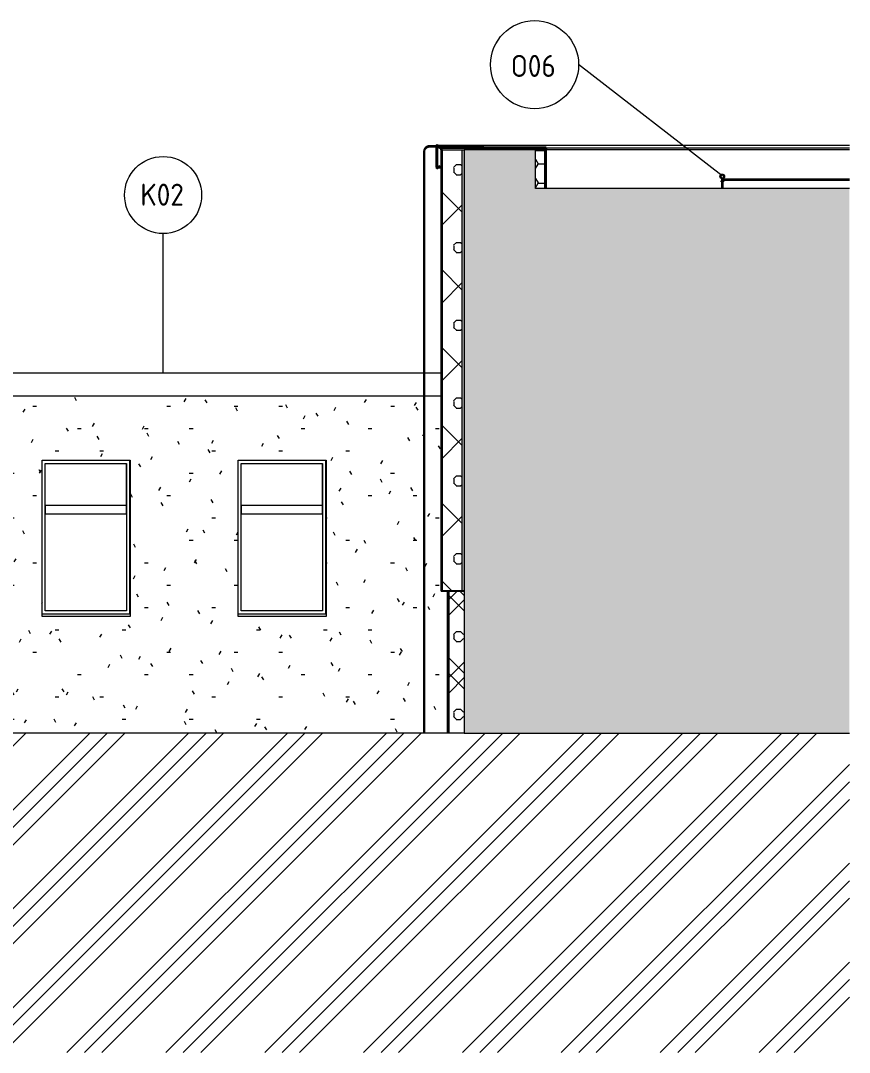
# Model space of a CAD drawing. Header units: millimetres. Extents: x -19993 to 479964, y -45352 to 20466.
# Drawn here: x 151810 to 159336, y -2011 to 7365 of the extents above; entities that cross this region are included whole.
import ezdxf

# ---------------------------------------------------------------- set-up
doc = ezdxf.new("R2010")
doc.units = ezdxf.units.MM
for name, color, linetype, lineweight in [('A-DETL-GENF', 92, 'Continuous', 9), ('A-DETL-THIN', 151, 'Continuous', 9), ('A-FLOR-HRAL', 11, 'Continuous', 9), ('A-FLOR-HRAL-IDEN', 2, 'Continuous', 9), ('A-GLAZ', 151, 'Continuous', 9), ('A-ROOF', 132, 'Continuous', 9), ('A-ROOF-IDEN', 132, 'Continuous', 9), ('A-ROOF-MCUT', 132, 'Continuous', 35), ('A-ROOF-OTLN', 132, 'Continuous', 9), ('A-ROOF-PATT', 132, 'Continuous', 35), ('A-WALL', 113, 'Continuous', 9), ('A-WALL-PATT', 111, 'Continuous', 25), ('E-POWR-CNDT', 130, 'Continuous', 9), ('Q-SPCQ', 91, 'Continuous', 9)]:
    doc.layers.add(name, color=color, linetype=linetype, lineweight=lineweight)
doc.styles.add('ISOCPEUR', font='isocpeur.ttf', dxfattribs={"width": 0.9, "height": 200})

# ---------------------------------------------------------------- blocks, each defined once
blk = doc.blocks.new('OKNO_1k_nadsvetlik - OKNO_1k_nadsvetlik_900 x 1500-1969493-VB3-J-Nový')
at = {"layer": 'A-GLAZ'}
for p, q in [((-50762.7, 2000), (-50762.7, 3340)), ((-50762.7, 3340), (-50022.7, 3340)), ((-50022.9, 2960), (-50022.9, 3340)), ((-50022.7, 3340), (-50022.7, 2000)), ((-49992.7, 1972), (-49992.7, 3370)), ((-49992.2, 1972), (-49992.2, 3370)), ((-50762.7, 2960), (-50022.7, 2960)), ((-50762.7, 2960), (-50762.7, 2880)), ((-50022.7, 2880), (-50022.7, 2960)), ((-50022.7, 2880), (-50762.7, 2880)), ((-50022.9, 2880), (-50022.9, 2000)), ((-50022.7, 2000), (-50762.7, 2000))]:
    blk.add_line(p, q, dxfattribs=at)
blk = doc.blocks.new('parapet_ext - parapet_ext-1802001-VB3-J-Nový')
at = {"layer": 'Q-SPCQ'}
for p, q in [((-50790, 1950), (-50790, 1972)), ((-49990.1, 1972), (-50790, 1972)), ((-49990.1, 1972), (-49990.1, 1950)), ((-49990.1, 1950), (-50790, 1950))]:
    blk.add_line(p, q, dxfattribs=at)
blk = doc.blocks.new('parapet_ext - parapet_ext-V17-VB3-J-Nový')
at = {"layer": 'Q-SPCQ'}
for p, q in [((-52570, 1972), (-52571.3, 1972)), ((-52570, 1950), (-52570, 1972)), ((-51770, 1972), (-52570, 1972)), ((-51770, 1972), (-51770, 1950)), ((-51770, 1950), (-52570, 1950))]:
    blk.add_line(p, q, dxfattribs=at)
blk = doc.blocks.new('Zábradlí - Záchytný systém kotva-1301747-VB3-J-Nový')
at = {"layer": 'A-FLOR-HRAL'}
for p, q in [((-46402.1, 5899.1), (-46402.1, 5907.3)), ((-46402.1, 5907.3), (-46401.8, 5907.3)), ((-46402.1, 5907.3), (-46382.1, 5907.3)), ((-46382.4, 5907.3), (-46382.1, 5907.3)), ((-46382.1, 5907.3), (-46382.1, 5899.1)), ((-46382.1, 5899.1), (-46402.1, 5899.1)), ((-46401.8, 5899.1), (-46402.1, 5899.1)), ((-46397.1, 5839.1), (-46397.1, 5899.1)), ((-46387.1, 5899.1), (-46387.1, 5839.1)), ((-46382.1, 5899.1), (-46382.4, 5899.1))]:
    blk.add_line(p, q, dxfattribs=at)
at = {"layer": 'A-FLOR-HRAL', "flags": 128}
for points in [[(-46412.9, 5948.8), (-46412.9, 5949.7), (-46412.9, 5950.5), (-46412.8, 5951.3), (-46412.7, 5952.2), (-46412.5, 5953), (-46412.3, 5953.8), (-46412.1, 5954.6), (-46411.9, 5955.4), (-46411.6, 5956.2), (-46411.3, 5957), (-46410.9, 5957.7), (-46410.6, 5958.5), (-46410.2, 5959.2), (-46409.7, 5959.9), (-46409.3, 5960.6), (-46408.8, 5961.3), (-46408.3, 5962), (-46407.7, 5962.6), (-46407.2, 5963.2), (-46406.6, 5963.8), (-46406, 5964.4), (-46405.3, 5965), (-46404.7, 5965.5), (-46404, 5966), (-46403.3, 5966.4), (-46402.6, 5966.9), (-46401.9, 5967.3), (-46401.1, 5967.7), (-46400.4, 5968), (-46399.6, 5968.3), (-46398.8, 5968.6), (-46398, 5968.9), (-46397.2, 5969.1), (-46396.4, 5969.3), (-46395.6, 5969.4), (-46394.8, 5969.6), (-46393.9, 5969.7), (-46393.1, 5969.7), (-46392.2, 5969.7), (-46391.4, 5969.7), (-46390.6, 5969.7), (-46389.7, 5969.6), (-46388.9, 5969.5), (-46388.1, 5969.4), (-46387.3, 5969.2), (-46386.5, 5969), (-46385.7, 5968.8), (-46384.9, 5968.5), (-46384.1, 5968.2), (-46383.3, 5967.9), (-46382.6, 5967.5), (-46381.8, 5967.1), (-46381.1, 5966.7), (-46380.4, 5966.2), (-46379.7, 5965.7), (-46379.1, 5965.2), (-46378.4, 5964.7), (-46377.8, 5964.2), (-46377.2, 5963.6), (-46376.6, 5963), (-46376.1, 5962.3), (-46375.5, 5961.7), (-46375, 5961), (-46374.6, 5960.3), (-46374.1, 5959.6), (-46373.7, 5958.9), (-46373.3, 5958.2), (-46372.9, 5957.4), (-46372.6, 5956.6), (-46372.3, 5955.8), (-46372.1, 5955.1), (-46371.8, 5954.2), (-46371.6, 5953.4), (-46371.5, 5952.6), (-46371.3, 5951.8), (-46371.2, 5951), (-46371.2, 5950.1), (-46371.1, 5949.3), (-46371.1, 5948.8)], [(-46371.1, 5948.8), (-46371.1, 5948), (-46371.2, 5947.2), (-46371.3, 5946.3), (-46371.4, 5945.5), (-46371.5, 5944.7), (-46371.7, 5943.9), (-46371.9, 5943.1), (-46372.2, 5942.3), (-46372.5, 5941.5), (-46372.8, 5940.7), (-46373.1, 5939.9), (-46373.5, 5939.2), (-46373.9, 5938.5), (-46374.3, 5937.7), (-46374.8, 5937), (-46375.3, 5936.4), (-46375.8, 5935.7), (-46376.3, 5935.1), (-46376.9, 5934.4), (-46377.5, 5933.8), (-46378.1, 5933.3), (-46378.7, 5932.7), (-46379.4, 5932.2), (-46380, 5931.7), (-46380.7, 5931.2), (-46381.4, 5930.8), (-46382.2, 5930.4), (-46382.9, 5930), (-46383.7, 5929.7), (-46384.4, 5929.4), (-46385.2, 5929.1), (-46386, 5928.8), (-46386.8, 5928.6), (-46387.6, 5928.4), (-46388.5, 5928.2), (-46389.3, 5928.1), (-46390.1, 5928), (-46391, 5928), (-46391.8, 5927.9), (-46392.6, 5927.9), (-46393.5, 5928), (-46394.3, 5928.1), (-46395.1, 5928.2), (-46396, 5928.3), (-46396.8, 5928.5), (-46397.6, 5928.7), (-46398.4, 5928.9), (-46399.2, 5929.2), (-46400, 5929.5), (-46400.7, 5929.8), (-46401.5, 5930.2), (-46402.2, 5930.6), (-46402.9, 5931), (-46403.6, 5931.5), (-46404.3, 5931.9), (-46405, 5932.4), (-46405.6, 5933), (-46406.3, 5933.5), (-46406.9, 5934.1), (-46407.4, 5934.7), (-46408, 5935.3), (-46408.5, 5936), (-46409, 5936.7), (-46409.5, 5937.4), (-46409.9, 5938.1), (-46410.4, 5938.8), (-46410.7, 5939.5), (-46411.1, 5940.3), (-46411.4, 5941.1), (-46411.7, 5941.8), (-46412, 5942.6), (-46412.2, 5943.4), (-46412.4, 5944.2), (-46412.6, 5945.1), (-46412.7, 5945.9), (-46412.8, 5946.7), (-46412.9, 5947.6), (-46412.9, 5948.4), (-46412.9, 5948.8)], [(-46379.1, 5948.8), (-46379.1, 5949.4), (-46379.2, 5949.9), (-46379.2, 5950.4), (-46379.3, 5950.9), (-46379.4, 5951.4), (-46379.5, 5951.9), (-46379.6, 5952.4), (-46379.8, 5952.9), (-46379.9, 5953.4), (-46380.1, 5953.9), (-46380.3, 5954.3), (-46380.6, 5954.8), (-46380.8, 5955.3), (-46381.1, 5955.7), (-46381.4, 5956.1), (-46381.7, 5956.6), (-46382, 5957), (-46382.3, 5957.4), (-46382.7, 5957.7), (-46383, 5958.1), (-46383.4, 5958.5), (-46383.8, 5958.8), (-46384.2, 5959.1), (-46384.6, 5959.4), (-46385, 5959.7), (-46385.5, 5960), (-46385.9, 5960.2), (-46386.4, 5960.5), (-46386.9, 5960.7), (-46387.3, 5960.9), (-46387.8, 5961.1), (-46388.3, 5961.2), (-46388.8, 5961.3), (-46389.3, 5961.5), (-46389.8, 5961.6), (-46390.3, 5961.6), (-46390.9, 5961.7), (-46391.4, 5961.7), (-46391.9, 5961.8), (-46392.4, 5961.7), (-46392.9, 5961.7), (-46393.4, 5961.7), (-46393.9, 5961.6), (-46394.5, 5961.5), (-46395, 5961.4), (-46395.5, 5961.3), (-46396, 5961.1), (-46396.4, 5961), (-46396.9, 5960.8), (-46397.4, 5960.6), (-46397.9, 5960.4), (-46398.3, 5960.1), (-46398.8, 5959.9), (-46399.2, 5959.6), (-46399.6, 5959.3), (-46400, 5959), (-46400.4, 5958.6), (-46400.8, 5958.3), (-46401.2, 5957.9), (-46401.5, 5957.6), (-46401.9, 5957.2), (-46402.2, 5956.8), (-46402.5, 5956.4), (-46402.8, 5955.9), (-46403.1, 5955.5), (-46403.3, 5955), (-46403.6, 5954.6), (-46403.8, 5954.1), (-46404, 5953.6), (-46404.2, 5953.2), (-46404.3, 5952.7), (-46404.5, 5952.2), (-46404.6, 5951.7), (-46404.7, 5951.2), (-46404.8, 5950.7), (-46404.9, 5950.2), (-46404.9, 5949.6), (-46404.9, 5949.1), (-46404.9, 5948.8)], [(-46404.9, 5948.8), (-46404.9, 5948.3), (-46404.9, 5947.8), (-46404.8, 5947.3), (-46404.8, 5946.8), (-46404.7, 5946.3), (-46404.6, 5945.8), (-46404.4, 5945.3), (-46404.3, 5944.8), (-46404.1, 5944.3), (-46403.9, 5943.8), (-46403.7, 5943.3), (-46403.5, 5942.9), (-46403.2, 5942.4), (-46403, 5942), (-46402.7, 5941.6), (-46402.4, 5941.1), (-46402.1, 5940.7), (-46401.7, 5940.3), (-46401.4, 5939.9), (-46401, 5939.6), (-46400.6, 5939.2), (-46400.2, 5938.9), (-46399.8, 5938.6), (-46399.4, 5938.3), (-46399, 5938), (-46398.6, 5937.7), (-46398.1, 5937.5), (-46397.6, 5937.2), (-46397.2, 5937), (-46396.7, 5936.8), (-46396.2, 5936.6), (-46395.7, 5936.5), (-46395.2, 5936.3), (-46394.7, 5936.2), (-46394.2, 5936.1), (-46393.7, 5936), (-46393.2, 5936), (-46392.7, 5935.9), (-46392.2, 5935.9), (-46391.6, 5935.9), (-46391.1, 5936), (-46390.6, 5936), (-46390.1, 5936.1), (-46389.6, 5936.2), (-46389.1, 5936.3), (-46388.6, 5936.4), (-46388.1, 5936.5), (-46387.6, 5936.7), (-46387.1, 5936.9), (-46386.7, 5937.1), (-46386.2, 5937.3), (-46385.7, 5937.6), (-46385.3, 5937.8), (-46384.8, 5938.1), (-46384.4, 5938.4), (-46384, 5938.7), (-46383.6, 5939), (-46383.2, 5939.4), (-46382.9, 5939.7), (-46382.5, 5940.1), (-46382.2, 5940.5), (-46381.8, 5940.9), (-46381.5, 5941.3), (-46381.2, 5941.7), (-46381, 5942.2), (-46380.7, 5942.6), (-46380.5, 5943.1), (-46380.2, 5943.6), (-46380, 5944), (-46379.9, 5944.5), (-46379.7, 5945), (-46379.6, 5945.5), (-46379.4, 5946), (-46379.3, 5946.5), (-46379.2, 5947), (-46379.2, 5947.5), (-46379.1, 5948), (-46379.1, 5948.6), (-46379.1, 5948.8)]]:
    blk.add_lwpolyline(points, dxfattribs=at)
blk = doc.blocks.new('Zábradlí - Záchytný systém kotva-V20-VB3-J-Nový')
at = {"layer": 'A-FLOR-HRAL'}
for p, q in [((-46402.1, 5899.1), (-46402.1, 5907.3)), ((-46402.1, 5907.3), (-46401.8, 5907.3)), ((-46402.1, 5907.3), (-46401.8, 5907.3)), ((-46382.4, 5907.3), (-46382.1, 5907.3)), ((-46382.4, 5907.3), (-46382.1, 5907.3)), ((-46382.1, 5907.3), (-46382.1, 5899.1)), ((-46401.8, 5899.1), (-46402.1, 5899.1)), ((-46401.8, 5899.1), (-46402.1, 5899.1)), ((-46382.1, 5899.1), (-46382.4, 5899.1)), ((-46382.1, 5899.1), (-46382.4, 5899.1))]:
    blk.add_line(p, q, dxfattribs=at)
at = {"layer": 'A-FLOR-HRAL', "flags": 128}
for points in [[(-46412.9, 5948.8), (-46412.9, 5949.7), (-46412.9, 5950.5), (-46412.8, 5951.3), (-46412.7, 5952.2), (-46412.5, 5953), (-46412.3, 5953.8), (-46412.1, 5954.6), (-46411.9, 5955.4), (-46411.6, 5956.2), (-46411.3, 5957), (-46410.9, 5957.7), (-46410.6, 5958.5), (-46410.2, 5959.2), (-46409.7, 5959.9)], [(-46411.7, 5941.8), (-46412, 5942.6), (-46412.2, 5943.4), (-46412.4, 5944.2), (-46412.6, 5945.1), (-46412.7, 5945.9), (-46412.8, 5946.7), (-46412.9, 5947.6), (-46412.9, 5948.4), (-46412.9, 5948.8)], [(-46408, 5935.3), (-46408.5, 5936), (-46409, 5936.7), (-46409.5, 5937.4), (-46409.9, 5938.1), (-46410.4, 5938.8), (-46410.7, 5939.5)], [(-46407.7, 5962.6), (-46407.2, 5963.2), (-46406.6, 5963.8), (-46406, 5964.4), (-46405.3, 5965), (-46404.7, 5965.5), (-46404, 5966), (-46403.3, 5966.4), (-46402.6, 5966.9), (-46401.9, 5967.3), (-46401.1, 5967.7), (-46400.4, 5968), (-46399.6, 5968.3)], [(-46400, 5929.5), (-46400.7, 5929.8), (-46401.5, 5930.2), (-46402.2, 5930.6), (-46402.9, 5931), (-46403.6, 5931.5), (-46404.3, 5931.9), (-46405, 5932.4), (-46405.6, 5933), (-46406.3, 5933.5)], [(-46403.8, 5954.1), (-46404, 5953.6), (-46404.2, 5953.2), (-46404.3, 5952.7), (-46404.5, 5952.2), (-46404.6, 5951.7), (-46404.7, 5951.2), (-46404.8, 5950.7), (-46404.9, 5950.2)], [(-46404.9, 5947.8), (-46404.8, 5947.3), (-46404.8, 5946.8), (-46404.7, 5946.3), (-46404.6, 5945.8), (-46404.4, 5945.3), (-46404.3, 5944.8), (-46404.1, 5944.3), (-46403.9, 5943.8), (-46403.7, 5943.3), (-46403.5, 5942.9), (-46403.2, 5942.4), (-46403, 5942), (-46402.7, 5941.6), (-46402.4, 5941.1), (-46402.1, 5940.7), (-46401.7, 5940.3), (-46401.4, 5939.9), (-46401, 5939.6), (-46400.6, 5939.2), (-46400.2, 5938.9), (-46399.8, 5938.6), (-46399.4, 5938.3), (-46399, 5938), (-46398.6, 5937.7), (-46398.1, 5937.5), (-46397.6, 5937.2), (-46397.2, 5937), (-46396.7, 5936.8), (-46396.2, 5936.6), (-46395.7, 5936.5), (-46395.2, 5936.3), (-46394.7, 5936.2), (-46394.2, 5936.1), (-46393.7, 5936), (-46393.2, 5936), (-46392.7, 5935.9), (-46392.2, 5935.9), (-46391.6, 5935.9), (-46391.1, 5936), (-46390.6, 5936), (-46390.1, 5936.1), (-46389.6, 5936.2), (-46389.1, 5936.3), (-46388.6, 5936.4), (-46388.1, 5936.5), (-46387.6, 5936.7), (-46387.1, 5936.9), (-46386.7, 5937.1), (-46386.2, 5937.3), (-46385.7, 5937.6), (-46385.3, 5937.8), (-46384.8, 5938.1), (-46384.4, 5938.4), (-46384, 5938.7), (-46383.6, 5939), (-46383.2, 5939.4), (-46382.9, 5939.7), (-46382.5, 5940.1)], [(-46391.4, 5961.7), (-46391.9, 5961.8), (-46392.4, 5961.7), (-46392.9, 5961.7), (-46393.4, 5961.7), (-46393.9, 5961.6), (-46394.5, 5961.5), (-46395, 5961.4), (-46395.5, 5961.3), (-46396, 5961.1), (-46396.4, 5961), (-46396.9, 5960.8), (-46397.4, 5960.6), (-46397.9, 5960.4), (-46398.3, 5960.1), (-46398.8, 5959.9), (-46399.2, 5959.6), (-46399.6, 5959.3), (-46400, 5959), (-46400.4, 5958.6), (-46400.8, 5958.3), (-46401.2, 5957.9), (-46401.5, 5957.6)], [(-46386.8, 5928.6), (-46387.6, 5928.4), (-46388.5, 5928.2), (-46389.3, 5928.1), (-46390.1, 5928), (-46391, 5928), (-46391.8, 5927.9), (-46392.6, 5927.9), (-46393.5, 5928), (-46394.3, 5928.1), (-46395.1, 5928.2), (-46396, 5928.3), (-46396.8, 5928.5), (-46397.6, 5928.7), (-46398.4, 5928.9)], [(-46397.2, 5969.1), (-46396.4, 5969.3), (-46395.6, 5969.4), (-46394.8, 5969.6), (-46393.9, 5969.7), (-46393.1, 5969.7), (-46392.2, 5969.7), (-46391.4, 5969.7), (-46390.6, 5969.7), (-46389.7, 5969.6), (-46388.9, 5969.5), (-46388.1, 5969.4), (-46387.3, 5969.2), (-46386.5, 5969), (-46385.7, 5968.8)], [(-46382.3, 5957.4), (-46382.7, 5957.7), (-46383, 5958.1), (-46383.4, 5958.5), (-46383.8, 5958.8), (-46384.2, 5959.1), (-46384.6, 5959.4), (-46385, 5959.7), (-46385.5, 5960), (-46385.9, 5960.2), (-46386.4, 5960.5), (-46386.9, 5960.7), (-46387.3, 5960.9), (-46387.8, 5961.1), (-46388.3, 5961.2)], [(-46376.3, 5935.1), (-46376.9, 5934.4), (-46377.5, 5933.8), (-46378.1, 5933.3), (-46378.7, 5932.7), (-46379.4, 5932.2), (-46380, 5931.7), (-46380.7, 5931.2), (-46381.4, 5930.8), (-46382.2, 5930.4), (-46382.9, 5930), (-46383.7, 5929.7), (-46384.4, 5929.4)], [(-46384.1, 5968.2), (-46383.3, 5967.9), (-46382.6, 5967.5), (-46381.8, 5967.1), (-46381.1, 5966.7), (-46380.4, 5966.2), (-46379.7, 5965.7), (-46379.1, 5965.2), (-46378.4, 5964.7), (-46377.8, 5964.2)], [(-46379.2, 5949.9), (-46379.2, 5950.4), (-46379.3, 5950.9), (-46379.4, 5951.4), (-46379.5, 5951.9), (-46379.6, 5952.4), (-46379.8, 5952.9), (-46379.9, 5953.4), (-46380.1, 5953.9), (-46380.3, 5954.3)], [(-46380.2, 5943.6), (-46380, 5944), (-46379.9, 5944.5), (-46379.7, 5945), (-46379.6, 5945.5), (-46379.4, 5946), (-46379.3, 5946.5), (-46379.2, 5947), (-46379.2, 5947.5)], [(-46376.1, 5962.3), (-46375.5, 5961.7), (-46375, 5961), (-46374.6, 5960.3), (-46374.1, 5959.6), (-46373.7, 5958.9), (-46373.3, 5958.2)], [(-46371.1, 5948.8), (-46371.1, 5948), (-46371.2, 5947.2), (-46371.3, 5946.3), (-46371.4, 5945.5), (-46371.5, 5944.7), (-46371.7, 5943.9), (-46371.9, 5943.1), (-46372.2, 5942.3), (-46372.5, 5941.5), (-46372.8, 5940.7), (-46373.1, 5939.9), (-46373.5, 5939.2), (-46373.9, 5938.5), (-46374.3, 5937.7)], [(-46372.3, 5955.8), (-46372.1, 5955.1), (-46371.8, 5954.2), (-46371.6, 5953.4), (-46371.5, 5952.6), (-46371.3, 5951.8), (-46371.2, 5951), (-46371.2, 5950.1), (-46371.1, 5949.3), (-46371.1, 5948.8)]]:
    blk.add_lwpolyline(points, dxfattribs=at)
blk = doc.blocks.new('Zábradlí - Zábradlí-1236487-VB3-J-Nový')
for name in ['Zábradlí - Záchytný systém kotva-1301747-VB3-J-Nový', 'Zábradlí - Záchytný systém kotva-V20-VB3-J-Nový']:
    blk.add_blockref(name, (0, 0))
blk = doc.blocks.new('Typ horního madla - Horní madlo_Vnitřní_-1236489-VB3-J-Nový')
at = {"layer": 'A-FLOR-HRAL'}
for p, q in [((-45238, 5925), (-46392.1, 5925)), ((-46392.1, 5915), (-45238, 5915))]:
    blk.add_line(p, q, dxfattribs=at)
for points, knots in [([(-46397.1, 5920), (-46397.1, 5920.4), (-46397, 5921.1), (-46396.7, 5921.9), (-46396.4, 5922.5), (-46396.1, 5923), (-46395.9, 5923.3), (-46395.6, 5923.6), (-46395.1, 5924), (-46394.7, 5924.3), (-46394.3, 5924.5), (-46394, 5924.6), (-46393.7, 5924.7), (-46393.4, 5924.8), (-46393.1, 5924.9), (-46392.7, 5925), (-46392.4, 5925), (-46392.2, 5925), (-46392.1, 5925)], [0, 0, 0, 0, 0.0833333, 0.125, 0.1666667, 0.2083333, 0.2291667, 0.25, 0.2916667, 0.3333333, 0.3541667, 0.375, 0.3958333, 0.4166667, 0.4375, 0.4583333, 0.4791667, 0.5, 0.5, 0.5, 0.5]), ([(-46392.1, 5915), (-46392.2, 5915), (-46392.4, 5915), (-46392.7, 5915), (-46393.1, 5915.1), (-46393.4, 5915.2), (-46393.7, 5915.3), (-46394, 5915.4), (-46394.3, 5915.5), (-46394.6, 5915.7), (-46394.9, 5915.8), (-46395.2, 5916.1), (-46395.6, 5916.4), (-46395.9, 5916.7), (-46396.1, 5917), (-46396.4, 5917.5), (-46396.7, 5918.1), (-46397, 5918.9), (-46397.1, 5919.6), (-46397.1, 5920)], [0.5, 0.5, 0.5, 0.5, 0.5208333, 0.5416667, 0.5625, 0.5833333, 0.6041667, 0.625, 0.6458333, 0.6666667, 0.6875, 0.7083333, 0.75, 0.7708333, 0.7916667, 0.8333333, 0.875, 0.9166667, 1, 1, 1, 1])]:
    blk.add_open_spline(points, degree=3, knots=knots, dxfattribs=at)
blk = doc.blocks.new('Popis parapetu1 - Záchytný systém-1408882-VB3-J-Nový')
at = {"layer": 'A-FLOR-HRAL-IDEN'}
blk.add_circle((-48097.4, 6964.6), 400, dxfattribs=at)
blk = doc.blocks.new('Popiska zakončení střešního pláště - Popiska okna_Bublina-1463073-VB3-J-Nový')
at = {"layer": 'A-ROOF-IDEN'}
blk.add_circle((-51470.7, 5779.8), 350, dxfattribs=at)

msp = doc.modelspace()

# ---------------------------------------------------------------- hatches: boundary and pattern name
at = {"layer": 'A-DETL-GENF'}
msp.add_hatch(color=9, dxfattribs=at).paths.add_polyline_path([(159336.4, 890), (159336.4, 5839.1), (156487.3, 5839.1), (156487.3, 6190), (155837.3, 6190), (155837.3, 890), (155870.1, 890)])
h = msp.add_hatch(dxfattribs=at)
h.set_pattern_fill('FP_64', style=0, pattern_type=2)
h.set_pattern_definition([(45, (287307.8, 0), (-449.0128, 449.0128), []), (45, (287466.6, 0), (0, 898.0256), []), (45, (287149.1, 0), (0, 898.0256), [])])
h.paths.add_polyline_path([(131605.8, -2011.1), (159336.4, -2011.1), (159336.4, 890), (131605.8, 890), (131605.8, -302.7)])
at = {"layer": 'A-ROOF-PATT', "lineweight": 9}
h = msp.add_hatch(dxfattribs=at)
h.set_pattern_fill('FP_58', color=11, style=0, pattern_type=2)
h.set_pattern_definition([(270, (162857.7, 6210), (1270, 8e-14), []), (270, (162867.8, 6210), (1270, 8e-14), []), (270, (162878, 6210), (1270, 8e-14), []), (270, (162888.1, 6210), (1270, 8e-14), []), (270, (162898.3, 6210), (1270, 8e-14), []), (270, (162908.5, 6210), (1270, 8e-14), []), (270, (162918.6, 6210), (1270, 8e-14), []), (270, (162928.8, 6210), (1270, 8e-14), []), (270, (162939, 6210), (1270, 8e-14), []), (270, (162949.1, 6210), (1270, 8e-14), []), (270, (162959.3, 6210), (1270, 8e-14), []), (270, (162969.4, 6210), (1270, 8e-14), []), (270, (162979.6, 6210), (1270, 8e-14), []), (270, (162989.7, 6210), (1270, 8e-14), []), (270, (162999.9, 6210), (1270, 8e-14), []), (270, (163010.1, 6210), (1270, 8e-14), []), (270, (163020.2, 6210), (1270, 8e-14), []), (270, (163030.4, 6210), (1270, 8e-14), []), (270, (163040.5, 6210), (1270, 8e-14), []), (270, (163050.7, 6210), (1270, 8e-14), []), (270, (163060.9, 6210), (1270, 8e-14), []), (270, (163071, 6210), (1270, 8e-14), []), (270, (163081.2, 6210), (1270, 8e-14), []), (270, (163091.3, 6210), (1270, 8e-14), []), (270, (163101.5, 6210), (1270, 8e-14), []), (270, (163111.7, 6210), (1270, 8e-14), []), (270, (163121.8, 6210), (1270, 8e-14), []), (270, (163132, 6210), (1270, 8e-14), []), (270, (163142.1, 6210), (1270, 8e-14), []), (270, (163152.3, 6210), (1270, 8e-14), []), (270, (163492.7, 6210), (1270, 8e-14), []), (270, (163502.8, 6210), (1270, 8e-14), []), (270, (163513, 6210), (1270, 8e-14), []), (270, (163523.1, 6210), (1270, 8e-14), []), (270, (163533.3, 6210), (1270, 8e-14), []), (270, (163543.5, 6210), (1270, 8e-14), []), (270, (163553.6, 6210), (1270, 8e-14), []), (270, (163563.8, 6210), (1270, 8e-14), []), (270, (163574, 6210), (1270, 8e-14), []), (270, (163584.1, 6210), (1270, 8e-14), []), (270, (163594.3, 6210), (1270, 8e-14), []), (270, (163604.4, 6210), (1270, 8e-14), []), (270, (163614.6, 6210), (1270, 8e-14), []), (270, (163624.7, 6210), (1270, 8e-14), []), (270, (163634.9, 6210), (1270, 8e-14), []), (270, (163645.1, 6210), (1270, 8e-14), []), (270, (163655.2, 6210), (1270, 8e-14), []), (270, (163665.4, 6210), (1270, 8e-14), []), (270, (163675.5, 6210), (1270, 8e-14), []), (270, (163685.7, 6210), (1270, 8e-14), []), (270, (163695.9, 6210), (1270, 8e-14), []), (270, (163706, 6210), (1270, 8e-14), []), (270, (163716.2, 6210), (1270, 8e-14), []), (270, (163726.3, 6210), (1270, 8e-14), []), (270, (163736.5, 6210), (1270, 8e-14), []), (270, (163746.7, 6210), (1270, 8e-14), []), (270, (163756.8, 6210), (1270, 8e-14), []), (270, (163767, 6210), (1270, 8e-14), []), (270, (163777.1, 6210), (1270, 8e-14), []), (270, (163787.3, 6210), (1270, 8e-14), [])])
h.paths.add_polyline_path([(156520, 6190), (156582.3, 6190), (156582.3, 6210), (155629.3, 6210), (155629.3, 6190), (156487.3, 6190)])
at = {"layer": 'A-WALL-PATT', "lineweight": 9}
h = msp.add_hatch(dxfattribs=at)
h.set_pattern_fill('FP_52', color=11, style=0, pattern_type=2)
h.set_pattern_definition([(45, (287307.8, 0), (0, 707.1054), []), (315, (287307.8, 0), (707.1054, 0), []), (270, (287615.2, 19.13), (353.543, -353.543), [38.278, -668.833]), (270, (287707.57, 19.13), (353.543, -353.543), [38.278, -668.833]), (0, (287640.97, 46.2), (353.543, 353.543), [38.278, -668.833]), (0, (287640.97, -46.2), (353.543, 353.543), [38.278, -668.833]), (45, (287615.2, 19.13), (0, 707.1054), [38.278, -461.721]), (45, (287680.5, -46.2), (0, 707.1054), [38.278, -461.721]), (315, (287680.5, 46.2), (707.1054, 0), [38.278, -461.721]), (315, (287615.2, -19.13), (707.1054, 0), [38.278, -461.721])])
h.paths.add_polyline_path([(155653.4, 2180), (155817.3, 2180), (155817.3, 6190), (155637.3, 6190), (155637.3, 2180)])
at = {"layer": 'A-WALL-PATT'}
msp.add_hatch(color=11, dxfattribs=at).paths.add_polyline_path([(155837.3, 2180), (155837.3, 6190), (155817.3, 6190), (155817.3, 2180)])
at = {"layer": 'A-WALL-PATT', "lineweight": 9}
h = msp.add_hatch(dxfattribs=at)
h.set_pattern_fill('FP_54', color=256, style=0, pattern_type=2)
h.set_pattern_definition([(0, (287307.82, 0), (150, 86.6), [100, -200]), (60, (287407.82, 0), (0.0022, 173.20381), [100, -200]), (300, (287407.82, 0), (149.9978, -86.60381), [100, -200])])
h.paths.add_polyline_path([(156487.3, 5839.1), (156567.3, 5839.1), (156567.3, 6190), (156487.3, 6190), (156487.3, 5839.1)])
h = msp.add_hatch(dxfattribs=at)
h.set_pattern_fill('FP_55', color=256, style=0, pattern_type=2)
h.set_pattern_definition([(180, (156582.3, 6584.6), (-5e-12, -1270), []), (180, (156582.3, 6574.5), (-5e-12, -1270), []), (180, (156582.3, 6564.3), (-5e-12, -1270), []), (180, (156582.3, 6554.2), (-5e-12, -1270), []), (180, (156582.3, 6544), (-5e-12, -1270), []), (180, (156582.3, 6533.8), (-5e-12, -1270), []), (180, (156582.3, 6523.7), (-5e-12, -1270), []), (180, (156582.3, 6513.5), (-5e-12, -1270), []), (180, (156582.3, 6503.4), (-5e-12, -1270), []), (180, (156582.3, 6493.2), (-5e-12, -1270), []), (180, (156582.3, 6483), (-5e-12, -1270), []), (180, (156582.3, 6472.9), (-5e-12, -1270), []), (180, (156582.3, 6462.7), (-5e-12, -1270), []), (180, (156582.3, 6452.6), (-5e-12, -1270), []), (180, (156582.3, 6442.4), (-5e-12, -1270), []), (180, (156582.3, 6432.2), (-5e-12, -1270), []), (180, (156582.3, 6422.1), (-5e-12, -1270), []), (180, (156582.3, 6411.9), (-5e-12, -1270), []), (180, (156582.3, 6401.8), (-5e-12, -1270), []), (180, (156582.3, 6391.6), (-5e-12, -1270), []), (180, (156582.3, 6381.4), (-5e-12, -1270), []), (180, (156582.3, 6371.3), (-5e-12, -1270), []), (180, (156582.3, 6361.1), (-5e-12, -1270), []), (180, (156582.3, 6351), (-5e-12, -1270), []), (180, (156582.3, 6340.8), (-5e-12, -1270), []), (180, (156582.3, 6330.6), (-5e-12, -1270), []), (180, (156582.3, 6320.5), (-5e-12, -1270), []), (180, (156582.3, 6310.3), (-5e-12, -1270), []), (180, (156582.3, 6300.2), (-5e-12, -1270), []), (180, (156582.3, 6290), (-5e-12, -1270), []), (180, (156582.3, 5949.6), (-5e-12, -1270), []), (180, (156582.3, 5939.5), (-5e-12, -1270), []), (180, (156582.3, 5929.3), (-5e-12, -1270), []), (180, (156582.3, 5919.2), (-5e-12, -1270), []), (180, (156582.3, 5909), (-5e-12, -1270), []), (180, (156582.3, 5898.8), (-5e-12, -1270), []), (180, (156582.3, 5888.7), (-5e-12, -1270), []), (180, (156582.3, 5878.5), (-5e-12, -1270), []), (180, (156582.3, 5868.4), (-5e-12, -1270), []), (180, (156582.3, 5858.2), (-5e-12, -1270), []), (180, (156582.3, 5848), (-5e-12, -1270), []), (180, (156582.3, 5837.9), (-5e-12, -1270), []), (180, (156582.3, 5827.7), (-5e-12, -1270), []), (180, (156582.3, 5817.6), (-5e-12, -1270), []), (180, (156582.3, 5807.4), (-5e-12, -1270), []), (180, (156582.3, 5797.2), (-5e-12, -1270), []), (180, (156582.3, 5787.1), (-5e-12, -1270), []), (180, (156582.3, 5776.9), (-5e-12, -1270), []), (180, (156582.3, 5766.8), (-5e-12, -1270), []), (180, (156582.3, 5756.6), (-5e-12, -1270), []), (180, (156582.3, 5746.4), (-5e-12, -1270), []), (180, (156582.3, 5736.3), (-5e-12, -1270), []), (180, (156582.3, 5726.1), (-5e-12, -1270), []), (180, (156582.3, 5716), (-5e-12, -1270), []), (180, (156582.3, 5705.8), (-5e-12, -1270), []), (180, (156582.3, 5695.6), (-5e-12, -1270), []), (180, (156582.3, 5685.5), (-5e-12, -1270), []), (180, (156582.3, 5675.3), (-5e-12, -1270), []), (180, (156582.3, 5665.2), (-5e-12, -1270), []), (180, (156582.3, 5655), (-5e-12, -1270), [])])
h.paths.add_polyline_path([(156567.4, 5839.1), (156582.3, 5839.1), (156582.3, 6190), (156567.3, 6190), (156567.3, 5839.1)])
h = msp.add_hatch(dxfattribs=at)
h.set_pattern_fill('FP_63', color=11, style=0, pattern_type=2)
h.set_pattern_definition([(0, (287244.79, 0), (812.769, 203.2), [33.527, -576.05, 33.527, -576.05, -3251.076]), (0, (287244.79, 0), (812.769, 203.2), [-1219.154, 33.527, -1185.627, 33.527, -576.05, -1422.346]), (0, (287244.79, 0), (812.769, 203.2), [-3047.884, 33.527, -372.858, 33.527, -982.435]), (119.999, (287549.58, 101.6), (-582.35365, 602.3065), [33.528, -576.067, -3860.763]), (119.999, (287549.58, 101.6), (-582.35365, 602.3065), [-609.594, 33.528, -576.067, -3251.169]), (119.999, (287549.58, 101.6), (-582.35365, 602.3065), [-1219.188, 33.528, -1185.661, -2031.981]), (119.999, (287549.58, 101.6), (-582.35365, 602.3065), [-2438.377, 33.528, -576.067, -1422.386]), (119.999, (287549.58, 101.6), (-582.35365, 602.3065), [-3047.971, 33.528, -372.868, -1015.99]), (119.999, (287549.58, 101.6), (-582.35365, 602.3065), [-3454.367, 33.528, -982.463]), (240.001, (287651.17, 508), (-230.41428, -805.5056), [33.528, -576.067, -3860.763]), (240.001, (287651.17, 508), (-230.41428, -805.5056), [-609.594, 33.528, -576.067, -3251.169]), (240.001, (287651.17, 508), (-230.41428, -805.5056), [-1219.188, 33.528, -1185.661, -2031.981]), (240.001, (287651.17, 508), (-230.41428, -805.5056), [-2438.377, 33.528, -576.067, -1422.386]), (240.001, (287651.17, 508), (-230.41428, -805.5056), [-3047.971, 33.528, -372.868, -1015.99]), (240.001, (287651.17, 508), (-230.41428, -805.5056), [-3454.367, 33.528, -982.463])])
h.paths.add_polyline_path([(152004.1, 890), (155469.3, 890), (155469.3, 3955.6), (151015.7, 3955.6), (151015.7, 3810.8), (151035.7, 3810.8), (151035.7, 3740.7), (151037.7, 3739.7), (151037.7, 3656.4), (151035.7, 3656.4), (151035.7, 3654.1), (151015.7, 3654.1), (151015.7, 890), (151066, 890)])
h.paths.add_polyline_path([(155686.4, 890), (155687.3, 890), (155687.3, 2180), (155629.3, 2180), (155629.3, 3955.6), (155479.3, 3955.6), (155479.3, 890), (155667.2, 890)])
h.paths.add_polyline_path([(153784.4, 1950), (153784, 3370), (154584, 3370), (154584, 1950), (153818.6, 1950)])
h.paths.add_polyline_path([(152004.4, 1950), (152004.1, 3370), (152804, 3370), (152804, 1950), (152403.8, 1950)])
h = msp.add_hatch(dxfattribs=at)
h.set_pattern_fill('FP_60', color=11, style=0, pattern_type=2)
h.set_pattern_definition([(45, (287343.2, -35.36), (0, 707.1054), []), (45, (287626, -318.2), (0, 707.1054), []), (315, (287343.2, 35.36), (707.1054, 0), []), (315, (287626, 318.2), (707.1054, 0), []), (270, (287615.2, 19.13), (353.543, -353.543), [38.278, -668.833]), (270, (287707.57, 19.13), (353.543, -353.543), [38.278, -668.833]), (0, (287640.97, 46.2), (353.543, 353.543), [38.278, -668.833]), (0, (287640.97, -46.2), (353.543, 353.543), [38.278, -668.833]), (45, (287615.2, 19.13), (0, 707.1054), [38.278, -461.721]), (45, (287680.5, -46.2), (0, 707.1054), [38.278, -461.721]), (315, (287680.5, 46.2), (707.1054, 0), [38.278, -461.721]), (315, (287615.2, -19.13), (707.1054, 0), [38.278, -461.721])])
h.paths.add_polyline_path([(155697.3, 890), (155837.3, 890), (155837.3, 2180), (155697.3, 2180), (155697.3, 1405.7)])

# ---------------------------------------------------------------- linework, layer by layer
at = {"layer": 'A-DETL-THIN'}
for p, q in [((155837.3, 6190), (155837.3, 890)), ((156487.3, 6190), (155837.3, 6190)), ((156487.3, 5839.1), (156487.3, 6190)), ((159336.4, 5839.1), (156487.3, 5839.1)), ((155837.3, 890), (133132, 890)), ((155837.3, 890), (159336.4, 890))]:
    msp.add_line(p, q, dxfattribs=at)
at = {"layer": 'A-FLOR-HRAL-IDEN'}
msp.add_line((158181.1, 5954.4), (156877, 6964.6), dxfattribs=at)
at = {"layer": 'A-ROOF', "color": 1, "lineweight": 35}
for p, q in [((156582.3, 6210), (155629.3, 6210)), ((155629.3, 6204.2), (155629.3, 6190)), ((156487.3, 6190), (156582.3, 6190)), ((156582.3, 6190), (156582.3, 6210))]:
    msp.add_line(p, q, dxfattribs=at)
at = {"layer": 'A-ROOF', "color": 240}
msp.add_line((155629.3, 6190), (155837.3, 6190), dxfattribs=at)
at = {"layer": 'A-ROOF', "color": 11}
msp.add_line((156582.3, 6210), (159336.4, 6210), dxfattribs=at)
at = {"layer": 'A-ROOF-IDEN'}
msp.add_line((153103.7, 4159.8), (153103.7, 5429.8), dxfattribs=at)
at = {"layer": 'A-ROOF-MCUT', "color": 1}
for p, q in [((155587.3, 6223.8), (155587.3, 6031.6)), ((155592.3, 6031.6), (155592.3, 6223.8)), ((155593.8, 6224.7), (155629.3, 6204.2)), ((155629.3, 6210), (155596.3, 6229)), ((155629.3, 6204.2), (155629.3, 6210)), ((155606.8, 6043.6), (155594, 6030.9)), ((155597.6, 6027.4), (155610.3, 6040.1)), ((155610.3, 6040.1), (155606.8, 6043.6))]:
    msp.add_line(p, q, dxfattribs=at)
for centre, radius, start, end in [((155593.3, 6223.8), 6, 60, 180), ((155593.3, 6223.8), 1, 60, 180), ((155593.3, 6031.6), 6, 180, 315), ((155593.3, 6031.6), 1, 180, 315)]:
    msp.add_arc(centre, radius, start, end, dxfattribs=at)
at = {"layer": 'A-ROOF-OTLN', "color": 11}
for p, q in [((159336.4, 6229.8), (155593.3, 6229.8)), ((155593.3, 6025.6), (155629.3, 6025.6)), ((155606.8, 6043.6), (155629.3, 6043.6)), ((155610.3, 6040.1), (155629.3, 6040.1)), ((155469.5, 4159.8), (150583.7, 4159.8)), ((155629.3, 4159.8), (155479, 4159.8)), ((150583.7, 3955.6), (155469.5, 3955.6)), ((155478.9, 3955.6), (155629.3, 3955.6))]:
    msp.add_line(p, q, dxfattribs=at)
for points, knots in [([(155596.3, 6229), (155595.9, 6229.3), (155595.1, 6229.6), (155594.2, 6229.8), (155593.7, 6229.8), (155593.3, 6229.8), (155592.9, 6229.8), (155592.5, 6229.8), (155592.2, 6229.7), (155591.8, 6229.6), (155591.4, 6229.5), (155591, 6229.4), (155590.7, 6229.2), (155590.3, 6229), (155590, 6228.8), (155589.6, 6228.5), (155589.3, 6228.3), (155589.1, 6228.1)], [-1, -1, -1, -1, -0.875, -0.8125, -0.78125, -0.75, -0.71875, -0.6875, -0.65625, -0.625, -0.59375, -0.5625, -0.53125, -0.5, -0.46875, -0.4375, -0.375, -0.375, -0.375, -0.375]), ([(155587.3, 6031.6), (155587.3, 6031.1), (155587.4, 6030.3), (155587.8, 6029.3), (155588.1, 6028.6), (155588.6, 6028), (155589, 6027.5), (155589.4, 6027.1), (155589.7, 6026.9), (155590, 6026.6), (155590.3, 6026.4), (155590.7, 6026.2), (155591, 6026.1), (155591.4, 6025.9), (155591.8, 6025.8), (155592.2, 6025.7), (155592.5, 6025.7), (155592.9, 6025.6), (155593.3, 6025.6), (155593.7, 6025.6), (155594.1, 6025.7), (155594.5, 6025.7), (155594.9, 6025.8), (155595.3, 6025.9), (155595.7, 6026.1), (155596.6, 6026.5), (155597.2, 6027), (155597.6, 6027.4)], [-1, -1, -1, -1, -0.888889, -0.833333, -0.777778, -0.722222, -0.666667, -0.638889, -0.611111, -0.583333, -0.555556, -0.527778, -0.5, -0.472222, -0.444444, -0.416667, -0.388889, -0.361111, -0.333333, -0.305556, -0.277778, -0.25, -0.222222, -0.194444, -0.166667, -0.111111, 0, 0, 0, 0]), ([(155593.6, 6030.7), (155593.5, 6030.6), (155593.5, 6030.6), (155593.3, 6030.6), (155593.2, 6030.6), (155593.1, 6030.6), (155592.9, 6030.7), (155592.8, 6030.7), (155592.7, 6030.8), (155592.6, 6031), (155592.4, 6031.1), (155592.4, 6031.3), (155592.4, 6031.4)], [-0.7777778, -0.7777778, -0.7777778, -0.7777778, -0.7222222, -0.6666667, -0.6111111, -0.5555556, -0.5, -0.4444444, -0.3888889, -0.3055556, -0.2222222, -0.1111111, -0.1111111, -0.1111111, -0.1111111])]:
    msp.add_open_spline(points, degree=3, knots=knots, dxfattribs=at)
at = {"layer": 'A-WALL', "color": 20, "lineweight": 25}
for p, q in [((155629.3, 6190), (155629.3, 2180)), ((155837.3, 2180), (155629.3, 2180)), ((155687.3, 2180), (155687.3, 890))]:
    msp.add_line(p, q, dxfattribs=at)
at = {"layer": 'A-WALL', "color": 240}
for p, q in [((155632.3, 6190), (155632.3, 2180)), ((155637.3, 6190), (155637.3, 2180)), ((155817.3, 6190), (155817.3, 2180)), ((155692.3, 2180), (155692.3, 890)), ((155697.3, 2180), (155697.3, 890))]:
    msp.add_line(p, q, dxfattribs=at)
at = {"layer": 'A-WALL'}
for p, q in [((156567.3, 6190), (156567.3, 5839.1)), ((159336.4, 6190), (156582.3, 6190))]:
    msp.add_line(p, q, dxfattribs=at)
at = {"layer": 'A-WALL', "lineweight": 25}
msp.add_line((156582.3, 5839.1), (156582.3, 6190), dxfattribs=at)
at = {"layer": 'A-WALL', "color": 11}
for p, q in [((152004.1, 1970), (152004.1, 3370)), ((152004.1, 3370), (152804, 3370)), ((152804, 3370), (152804, 1972)), ((153784, 1970), (153784, 3370)), ((153784, 3370), (154584, 3370)), ((154584, 3370), (154584, 1972))]:
    msp.add_line(p, q, dxfattribs=at)
at = {"layer": 'E-POWR-CNDT', "color": 11}
for p, q in [((155556.8, 6227.2), (155524.3, 6227.2)), ((155524.3, 6217.2), (155556.8, 6217.2)), ((155589.3, 6227.2), (155556.8, 6227.2)), ((155556.8, 6217.2), (155587.5, 6217.2)), ((155592.3, 6217.2), (155606.8, 6217.2)), ((156012.3, 6227.2), (155599.4, 6227.2)), ((155616.8, 6217.2), (156012.3, 6217.2)), ((156012.3, 6217.2), (156012.3, 6227.2)), ((155469.3, 6172.2), (155469.3, 6139.7)), ((155469.3, 6139.7), (155469.3, 890)), ((155479.3, 6139.7), (155479.3, 6172.2)), ((155479.3, 890), (155479.3, 6139.7))]:
    msp.add_line(p, q, dxfattribs=at)
at = {"layer": 'E-POWR-CNDT', "color": 11, "flags": 128}
for points in [[(155524.3, 6227.2), (155522.1, 6227.2), (155519.9, 6227.1), (155517.7, 6226.9), (155515.5, 6226.5), (155513.4, 6226.2), (155511.2, 6225.7), (155509.1, 6225.1), (155507, 6224.5), (155504.9, 6223.7), (155502.9, 6222.9), (155500.9, 6222), (155498.9, 6221), (155497, 6220), (155495.1, 6218.8), (155493.3, 6217.6), (155491.5, 6216.4), (155489.7, 6215), (155488, 6213.6), (155486.4, 6212.1), (155484.9, 6210.6), (155483.4, 6209), (155481.9, 6207.3), (155480.5, 6205.6), (155479.3, 6203.8), (155478, 6202), (155476.9, 6200.1), (155475.8, 6198.2), (155474.8, 6196.2), (155473.9, 6194.2), (155473, 6192.2), (155472.3, 6190.1), (155471.6, 6188), (155471, 6185.9), (155470.5, 6183.8), (155470.1, 6181.6), (155469.8, 6179.4), (155469.5, 6177.2), (155469.4, 6175), (155469.3, 6172.8), (155469.3, 6172.2)], [(155479.3, 6172.2), (155479.3, 6174), (155479.4, 6175.8), (155479.6, 6177.6), (155479.9, 6179.4), (155480.2, 6181.2), (155480.6, 6182.9), (155481.1, 6184.7), (155481.6, 6186.4), (155482.2, 6188.1), (155482.9, 6189.8), (155483.6, 6191.4), (155484.4, 6193), (155485.3, 6194.6), (155486.2, 6196.2), (155487.2, 6197.7), (155488.2, 6199.1), (155489.3, 6200.5), (155490.5, 6201.9), (155491.7, 6203.2), (155493, 6204.5), (155494.3, 6205.8), (155495.6, 6206.9), (155497, 6208.1), (155498.5, 6209.1), (155500, 6210.1), (155501.5, 6211.1), (155503.1, 6211.9), (155504.7, 6212.8), (155506.3, 6213.5), (155508, 6214.2), (155509.7, 6214.8), (155511.4, 6215.4), (155513.1, 6215.8), (155514.9, 6216.3), (155516.7, 6216.6), (155518.4, 6216.9), (155520.2, 6217.1), (155522, 6217.2), (155523.8, 6217.2), (155524.3, 6217.2)]]:
    msp.add_lwpolyline(points, dxfattribs=at)

# ---------------------------------------------------------------- block references
at = {"layer": 'A-FLOR-HRAL'}
for name in ['Zábradlí - Zábradlí-1236487-VB3-J-Nový', 'Typ horního madla - Horní madlo_Vnitřní_-1236489-VB3-J-Nový']:
    msp.add_blockref(name, (204574.4, 0), dxfattribs=at)
at = {"layer": 'A-FLOR-HRAL-IDEN'}
msp.add_blockref('Popis parapetu1 - Záchytný systém-1408882-VB3-J-Nový', (204574.4, 0), dxfattribs=at)
at = {"layer": 'A-GLAZ'}
for p in [(202794.5, 0), (204574.4, 0)]:
    msp.add_blockref('OKNO_1k_nadsvetlik - OKNO_1k_nadsvetlik_900 x 1500-1969493-VB3-J-Nový', p, dxfattribs=at)
at = {"layer": 'A-ROOF-IDEN'}
msp.add_blockref('Popiska zakončení střešního pláště - Popiska okna_Bublina-1463073-VB3-J-Nový', (204574.4, 0), dxfattribs=at)
at = {"layer": 'Q-SPCQ'}
for name in ['parapet_ext - parapet_ext-V17-VB3-J-Nový', 'parapet_ext - parapet_ext-1802001-VB3-J-Nový']:
    msp.add_blockref(name, (204574.4, 0), dxfattribs=at)

# ---------------------------------------------------------------- texts
at = {"layer": 'A-ROOF-IDEN', "insert": (152896.9, 5882.9), "char_height": 200, "width": 497.848, "attachment_point": 1, "style": 'ISOCPEUR'}
msp.add_mtext('K02', dxfattribs=at)

# ---------------------------------------------------------------- next in the draw order: texts
at = {"layer": 'A-FLOR-HRAL-IDEN', "insert": (156260.9, 7053), "char_height": 200, "width": 497.848, "attachment_point": 1, "style": 'ISOCPEUR', "bg_fill": 3, "box_fill_scale": 1.25, "bg_fill_color": 256, "bg_fill_true_color": 13158600, "bg_fill_transparency": 0}
msp.add_mtext('O06', dxfattribs=at)

doc.saveas('drawing.dxf')
